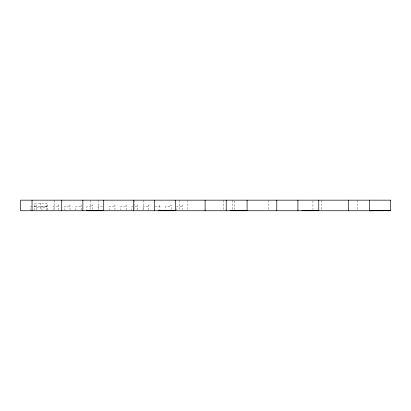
<?xml version="1.0" encoding="UTF-8"?>
<svg xmlns="http://www.w3.org/2000/svg" width="411" height="411" viewBox="0 0 411 411"><rect width="100%" height="100%" fill="white"/><g stroke="black" fill="none" stroke-linecap="round" stroke-linejoin="round"><path stroke-width="0.31" stroke-dasharray="2.06 1.54" d="M102.575 206.63L98.095 206.63L98.095 209.564M155.014 206.63L159.401 206.63L159.401 205.017L159.91 205.017L159.91 210.103M357.513 200.167L357.513 210.735M321.582 200.167L321.582 210.735M312.951 200.789L312.951 209.492M268.388 200.167L268.388 210.735M234.347 200.789L234.347 209.492M232.451 200.167L232.451 210.735M223.82 200.167L223.82 210.735M187.889 200.167L187.889 210.735M182.381 210.103L182.381 205.017L181.878 205.017L181.878 206.63L176.761 206.63L176.761 210.149M179.258 200.167L179.258 210.735M171.146 209.466L171.146 205.017L170.637 205.017L170.637 206.63L165.525 206.63L165.525 209.564M148.669 210.103L148.669 205.017L148.16 205.017L148.16 206.63L143.049 206.63L143.049 210.149M143.326 200.167L143.326 210.735M137.433 210.103L137.433 205.017L136.925 205.017L136.925 206.63L131.808 206.63L131.808 210.149M134.695 200.167L134.695 210.735M126.192 210.103L126.192 205.017L125.689 205.017L125.689 206.63L120.572 206.63L120.572 210.149M114.957 210.103L114.957 205.017L114.448 205.017L114.448 206.63L109.336 206.63L109.336 210.149M98.758 200.167L98.758 210.735M92.48 209.466L92.48 205.017L91.972 205.017L91.972 206.63L86.86 206.63L86.86 210.149M90.127 200.167L90.127 210.735M81.244 210.103L81.244 205.017L80.736 205.017L80.736 206.63L75.619 206.63L75.619 210.149M70.004 210.103L70.004 205.017L69.495 205.017L69.495 206.63L64.383 206.63L64.383 210.149M58.768 210.103L58.768 205.017L58.259 205.017L58.259 206.63L53.142 206.63L53.142 210.149M54.195 200.167L54.195 210.113M47.527 210.103L47.527 205.017L47.024 205.017L47.024 206.63L41.907 206.63L41.907 210.149M46.9 210.735L46.9 203.126L34.586 203.126L34.586 210.735M40.74 203.126L40.74 210.103M36.291 210.103L36.291 205.017L35.783 205.017L35.783 206.63L30.671 206.63L30.671 210.149M40.201 206.718L34.95 206.718L34.95 207.139L40.201 207.139L40.201 206.718M46.469 206.718L41.223 206.718L41.223 207.139L46.469 207.139L46.469 206.718"/><path stroke-width="0.62" d="M86.731 210.735L103.716 210.319M158.415 210.735L175.399 210.319M230.098 210.735L247.083 210.319M301.782 210.735L318.766 210.319M390.45 210.319L369.602 210.833L369.602 200.167M348.466 200.167L348.466 210.735M318.766 200.167L318.766 210.735M297.918 200.167L297.918 210.735M276.778 200.167L276.778 210.735M247.083 200.167L247.083 210.735M226.235 200.167L226.235 210.735M205.094 200.167L205.094 210.735M175.399 200.167L175.399 210.735M154.551 200.167L154.551 210.735M133.411 200.167L133.411 210.735M103.716 200.167L103.716 210.735M82.868 200.167L82.868 210.735M61.727 200.167L61.727 210.735M32.032 200.167L32.032 210.735M390.45 200.167L20.55 200.167L20.55 210.735L390.45 210.735L390.45 200.167"/></g></svg>
